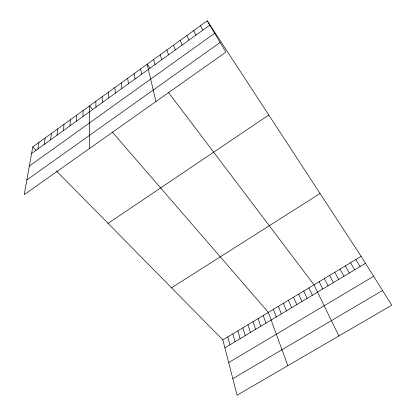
<?xml version="1.0" encoding="UTF-8"?>
<svg xmlns="http://www.w3.org/2000/svg" width="416" height="416" viewBox="0 0 416 416"><rect width="100%" height="100%" fill="white"/><g stroke="black" fill="none" stroke-linecap="round" stroke-linejoin="round"><path stroke-width="0.62" d="M89.445 148.538L89.565 105.841L92.784 109.559M82.982 116.485L83.132 110.49M76.445 121.196L76.731 115.118M69.94 125.882L70.356 119.725M63.466 130.546L64.017 124.306M57.028 135.19L57.704 128.872M50.617 139.807L51.423 133.411M44.236 144.404L45.172 137.93M37.892 148.975L38.953 142.423M32.76 146.9L24.227 194.631L225.888 52.104L207.23 20.8L32.76 146.9L36.161 150.353M31.574 153.53L209.799 25.111M29.338 166.041L214.666 33.28M26.848 179.977L220.121 42.427M108.056 223.356L268.793 115.029M171.527 287.804L320.07 193.502M222.851 339.919L361.119 256.334L391.773 305.193L237.068 395.2L222.851 339.919L56.581 171.085M224.884 347.838L365.492 263.302M228.675 362.575L373.641 276.297M232.809 378.648L382.564 290.514M112.081 131.846L268.372 312.4L287.82 365.674M150.145 68.229L147.124 64.241L155.964 101.525M168.236 92.144L314.002 284.82L338.868 335.972M207.23 20.8L361.119 256.334M355.81 259.542L360.084 266.552M350.516 262.746L354.702 269.786M345.244 265.933L349.336 273.016M339.992 269.105L343.99 276.229M200.418 25.719L202.831 30.129M334.755 272.272L338.666 279.432M329.54 275.423L333.356 282.62M324.34 278.569L328.073 285.802M193.643 30.618L195.905 35.121M319.16 281.7L322.8 288.969M308.859 287.924L312.322 295.266M186.898 35.49L189.01 40.092M303.737 291.023L307.112 298.402M298.631 294.107L301.922 301.522M293.545 297.185L296.748 304.632M180.19 40.342L182.146 45.032M288.475 300.248L291.59 307.731M283.421 303.3L286.458 310.82M278.387 306.348L281.336 313.898M273.374 309.379L276.24 316.966M173.514 45.167L175.318 49.951M263.245 315.5L265.938 323.154M166.868 49.972L168.527 54.85M258.128 318.594L260.744 326.279M253.037 321.672L255.564 329.394M247.957 324.74L250.406 332.498M160.254 54.751L161.767 59.717M242.902 327.798L245.263 335.587M237.858 330.845L240.141 338.666M232.84 333.882L235.035 341.734M153.676 59.509L155.038 64.568M227.833 336.908L229.954 344.791M140.608 68.952L141.684 74.188M134.118 73.637L135.054 78.962M127.665 78.307L128.461 83.715M121.238 82.95L121.898 88.447M114.847 87.573L115.367 93.153M108.482 92.17L108.862 97.838M102.149 96.751L102.393 102.497M95.841 101.306L95.956 107.136"/></g></svg>
